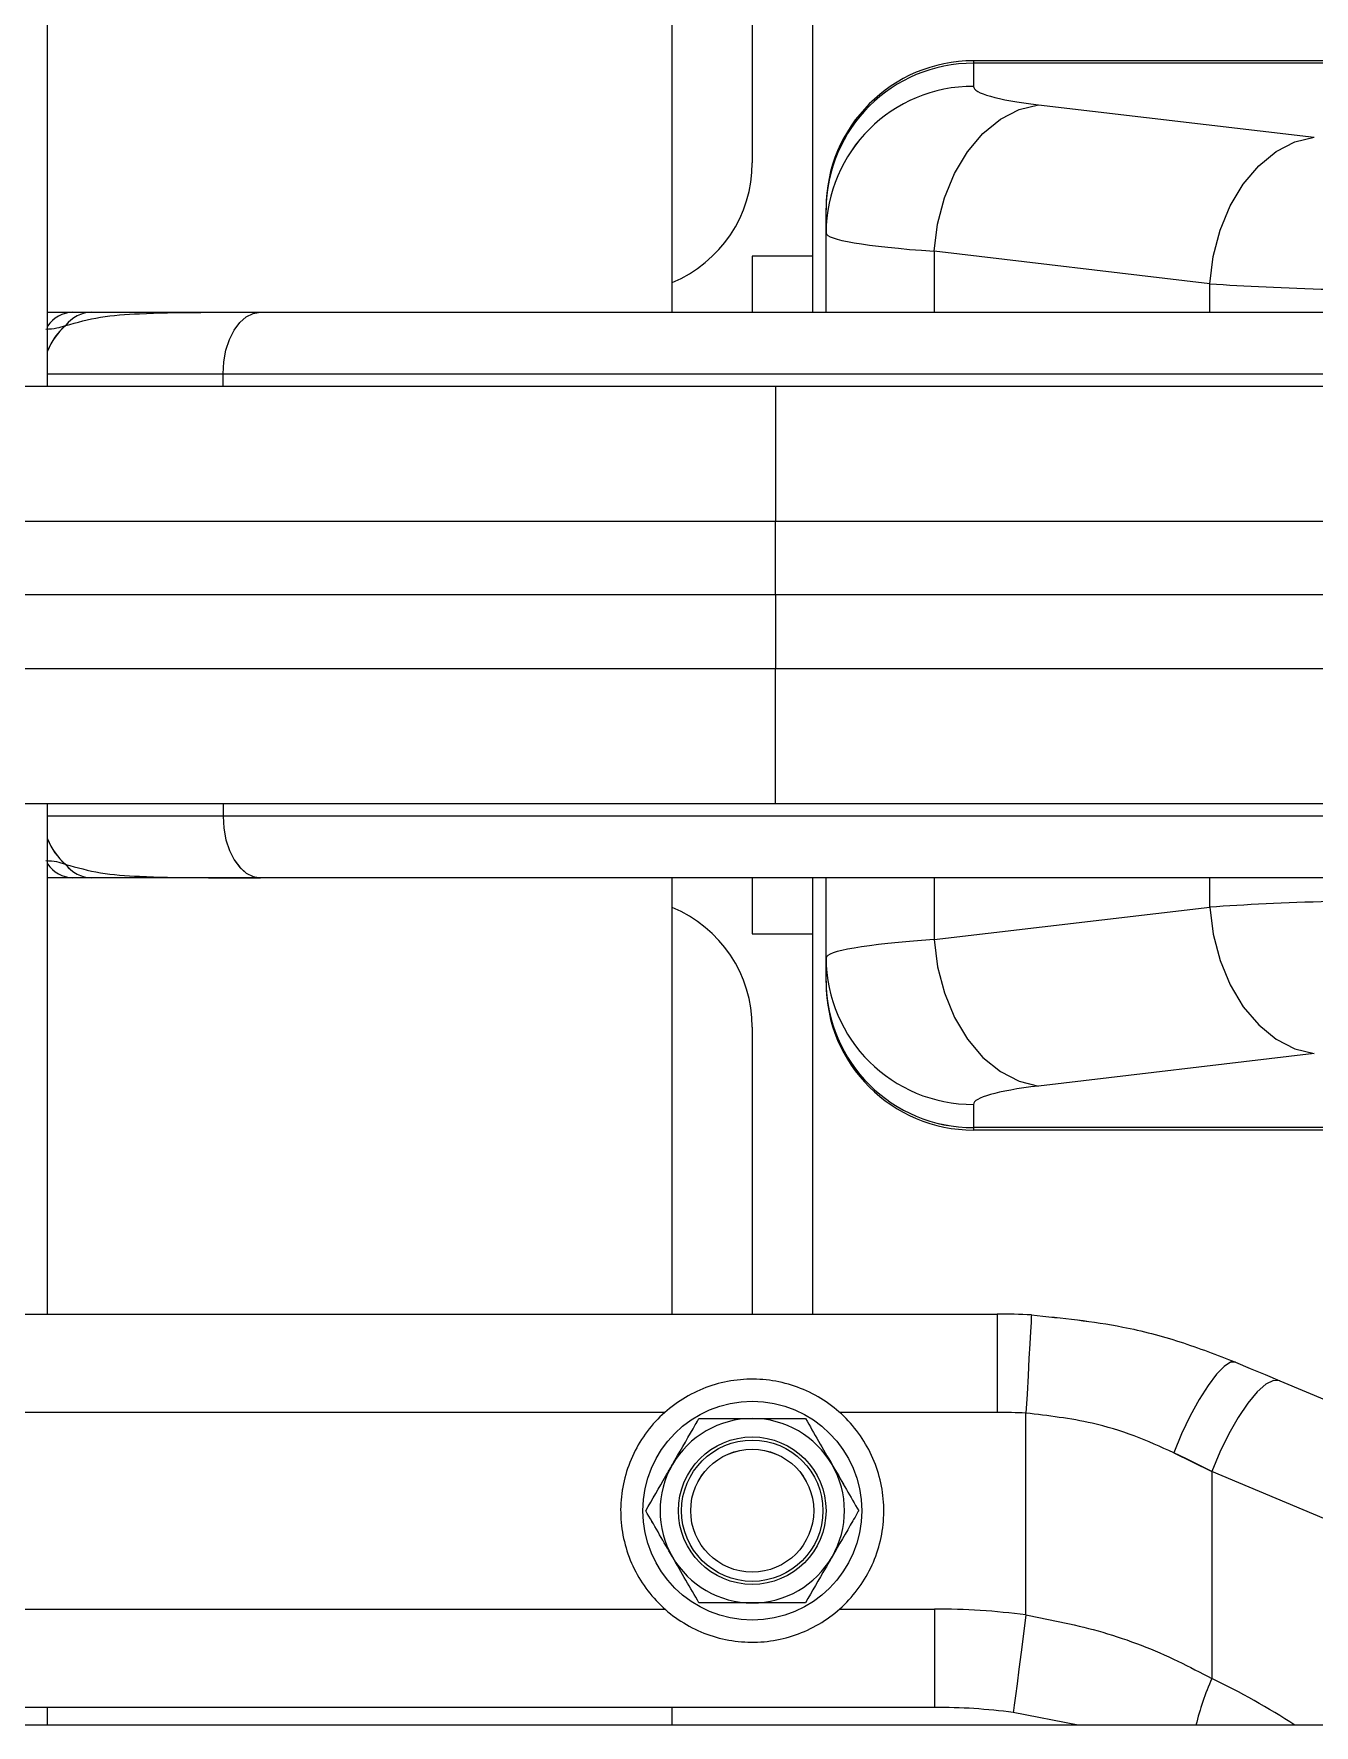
# Model space of a CAD drawing. Header units: inches. Extents: x -1851 to 6314, y -1304 to 4687.
# Drawn here: x 469.27 to 473.37, y 2433.68 to 2439.1 of the extents above; entities that cross this region are included whole.
import ezdxf

# ---------------------------------------------------------------- set-up
doc = ezdxf.new("R2010")
doc.units = ezdxf.units.IN
doc.header["$MEASUREMENT"] = 0

# ---------------------------------------------------------------- blocks, each defined once
blk = doc.blocks.new('2.4.20_7-7_Mid Plan View')
at = {"color": 7, "linetype": 'Continuous', "lineweight": 25}
for p, q in [((-9.162515842437738, -1.149999972432852), (-9.162515842437738, 1.149999979883432)), ((-9.129066669464098, 0.08991097286343575), (-9.129066669464098, -0.08991097286343575)), ((-9.1610662574768, -0.08481781557202339), (-9.1610662574768, 0.08481782302260399)), ((-9.087566577911364, -0.07188010588288307), (-9.087566577911364, 0.07188011333346367)), ((-9.076565944671618, -0.07188010588288307), (-9.076565944671618, 0.07188011333346367)), ((-9.070566379547106, -0.07188010588288307), (-9.070566379547106, 0.07188011333346367)), ((-9.064566814422594, 0.07188011333346367), (-9.064566814422594, -0.07188010588288307)), ((-9.053566181182848, 0.07188011333346367), (-9.053566181182848, -0.07188010588288307)), ((-9.162515842437738, -0.01269999891519547), (-9.1610662574768, -0.01269999891519547)), ((-9.129066669464098, -0.01269999891519547), (-9.087566577911364, -0.01269999891519547)), ((-9.093566143035876, -0.01473612524569035), (-9.093566143035876, -0.01269999891519547)), ((-9.053566181182848, -0.01269999891519547), (-9.012066089630114, -0.01269999891519547)), ((-9.047566616058337, -0.01269999891519547), (-9.047566616058337, -0.01473612524569035)), ((-9.092486583709704, -0.01416824106127024), (-9.092483722686755, -0.01415961142629385)), ((-9.048649036407458, -0.01415961142629385), (-9.048646175384516, -0.01416824106127024)), ((-9.047566616058337, -0.01473612524569035), (-9.047566616058337, -0.01628236658871174)), ((-9.093566143035876, -0.14038011059165), (-9.093566143035876, -0.03002114966511726)), ((-9.047566616058337, -0.03002114966511726), (-9.047566616058337, -0.14038011059165)), ((-9.162515842437738, -0.06349999830126762), (-9.1610662574768, -0.06349999830126762)), ((-9.129066669464098, -0.06349999830126762), (-9.093566143035876, -0.06349999830126762)), ((-9.047566616058337, -0.06349999830126762), (-9.012066089630114, -0.06349999830126762)), ((-9.10573216629027, -0.07000239565968513), (-9.129066669464098, -0.07000239565968513)), ((-9.042993747711169, -0.07000239565968513), (-9.047566616058337, -0.07000239565968513)), ((-9.042993747711169, -0.07493000105023384), (-9.042993747711169, -0.07000239565968513)), ((-9.087566577911364, -0.07188010588288307), (-9.076565944671618, -0.07188010588288307)), ((-9.087566577911364, -0.1743337325751781), (-9.087566577911364, -0.07188010588288307)), ((-9.070566379547106, -0.07188010588288307), (-9.076565944671618, -0.07188010588288307)), ((-9.076565944671618, -0.1743337325751781), (-9.076565944671618, -0.07188010588288307)), ((-9.070566379547106, -0.07188010588288307), (-9.064566814422594, -0.07188010588288307)), ((-9.070566379547106, -0.168394397944212), (-9.070566379547106, -0.07188010588288307)), ((-9.053566181182848, -0.07188010588288307), (-9.064566814422594, -0.07188010588288307)), ((-9.064566814422594, -0.07188010588288307), (-9.064566814422594, -0.1743337325751781)), ((-9.053566181182848, -0.07188010588288307), (-9.053566181182848, -0.1743337325751781)), ((-9.129066669464098, -0.07493000105023384), (-9.093566143035876, -0.07493000105023384)), ((-9.047566616058337, -0.07493000105023384), (-9.042993747711169, -0.07493000105023384)), ((-9.102100574493395, -0.07600000128149986), (-9.101977550506579, -0.07600000128149986)), ((-9.101977550506579, -0.07600000128149986), (-9.100097858428942, -0.07600000128149986)), ((-9.100097858428942, -0.07600000128149986), (-9.093566143035876, -0.07600000128149986)), ((-9.047566616058337, -0.07600000128149986), (-9.041102611541735, -0.07600000128149986)), ((-9.041102611541735, -0.07600000128149986), (-9.039223873138415, -0.07600000128149986)), ((-9.039223873138415, -0.07600000128149986), (-9.039100849151598, -0.07600000128149986)), ((-9.153065883636462, -0.08481781557202339), (-9.1610662574768, -0.08481781557202339)), ((-9.098600589752184, -0.0847867988049984), (-9.095961772918688, -0.1072132028639317)), ((-9.045239650726305, -0.1072132028639317), (-9.04260083389281, -0.0847867988049984)), ((-9.113894664764391, -0.08799999579787254), (-9.114100658416735, -0.08799999579787254)), ((-9.114100658416735, -0.1373486183583736), (-9.114100658416735, -0.08799999579787254)), ((-9.113894664764391, -0.139149721711874), (-9.113894664764391, -0.08799999579787254)), ((-9.112015926361071, -0.08799999579787254), (-9.113894664764391, -0.08799999579787254)), ((-9.027305805206286, -0.08799999579787254), (-9.029185497283923, -0.08799999579787254)), ((-9.027305805206286, -0.139149721711874), (-9.027305805206286, -0.08799999579787254)), ((-9.027100765228258, -0.08799999579787254), (-9.027305805206286, -0.08799999579787254)), ((-9.027100765228258, -0.1373486183583736), (-9.027100765228258, -0.08799999579787254)), ((-9.129066669464098, -0.08991097286343575), (-9.137066089630114, -0.08991097286343575)), ((-9.162515842437738, -0.09649438038468361), (-9.161479198455805, -0.09123268350958824)), ((-9.153545581817614, -0.09225906059145927), (-9.137131893157946, -0.09225906059145927)), ((-9.107879840850817, -0.1156984828412533), (-9.110518657684313, -0.09327207878232002)), ((-9.03068276596068, -0.09327207878232002), (-9.033321582794176, -0.1156984828412533)), ((-9.14035245132445, -0.104274895042181), (-9.141866886138903, -0.107378538697958)), ((-9.141866886138903, -0.107378538697958), (-9.158721172332758, -0.107378538697958)), ((-9.13449307632445, -0.112899836152792), (-9.155654155731188, -0.1632003895938396))]:
    blk.add_line(p, q, dxfattribs=at)
at = {"color": 8, "linetype": 'Continuous', "lineweight": 25}
for p, q in [((-9.153065883636462, 0.06289437040686607), (-9.153065883636462, -0.06289437040686607)), ((-9.137066089630114, -0.06289437040686607), (-9.137066089630114, 0.06289437040686607)), ((-9.088566028594958, -0.02696575224399567), (-9.088566028594958, -0.01269999891519547)), ((-9.052566730499255, -0.01269999891519547), (-9.052566730499255, -0.02696575224399567)), ((-9.088566028594958, -0.1453801058232784), (-9.088566028594958, -0.02696575224399567)), ((-9.087566577911364, -0.02696575224399567), (-9.088566028594958, -0.02696575224399567)), ((-9.053566181182848, -0.02696575224399567), (-9.052566730499255, -0.02696575224399567)), ((-9.052566730499255, -0.02696575224399567), (-9.052566730499255, -0.1453801058232784)), ((-9.153065883636462, -0.07710563018918037), (-9.153065883636462, -0.08481781557202339)), ((-9.137066089630114, -0.08991097286343575), (-9.137066089630114, -0.07710563018918037)), ((-9.093566143035876, -0.0847867988049984), (-9.098600589752184, -0.0847867988049984)), ((-9.04260083389281, -0.0847867988049984), (-9.047566616058337, -0.0847867988049984)), ((-9.095961772918688, -0.1072132028639317), (-9.093566143035876, -0.1072132028639317)), ((-9.047566616058337, -0.1072132028639317), (-9.045239650726305, -0.1072132028639317)), ((-9.162515842437738, -0.1564603261649609), (-9.141866886138903, -0.107378538697958))]:
    blk.add_line(p, q, dxfattribs=at)
at = {"color": 7, "linetype": 'Continuous', "lineweight": 25, "flags": 128}
for points in [[(-9.088566028594958, -0.02696575224399567), (-9.089541637420641, -0.02702446095645428), (-9.090480052947985, -0.02719832956790924), (-9.091344081878649, -0.02748067863285542), (-9.092102252960192, -0.02786065824329853), (-9.092724048614489, -0.02832366153597832), (-9.09318562698363, -0.02885190024971962), (-9.093469821929919, -0.02942507155239582), (-9.093566143035876, -0.03002114966511726)], [(-9.052566730499255, -0.02696575224399567), (-9.051591121673571, -0.02702446095645428), (-9.050652706146227, -0.02719832956790924), (-9.049788677215563, -0.02748067863285542), (-9.04903050613402, -0.02786065824329853), (-9.048408710479723, -0.02832366153597832), (-9.047947132110583, -0.02885190024971962), (-9.047661983489977, -0.02942507155239582), (-9.047566616058337, -0.03002114966511726)], [(-9.098600589752184, -0.0847867988049984), (-9.10081216049193, -0.08506327494978905), (-9.102947437286364, -0.08562296256422997), (-9.104932987213122, -0.08644653484225273), (-9.106700145721423, -0.08750559017062187), (-9.1081869239807, -0.08876359090209007), (-9.1093437309265, -0.09017712995409966), (-9.110130512237536, -0.09169743582606316), (-9.110518657684313, -0.09327207878232002)], [(-9.04260083389281, -0.0847867988049984), (-9.040389263153063, -0.08506327494978905), (-9.03825398635863, -0.08562296256422997), (-9.036268436431872, -0.08644653484225273), (-9.034501277923571, -0.08750559017062187), (-9.033014499664294, -0.08876359090209007), (-9.031857692718493, -0.09017712995409966), (-9.031070911407458, -0.09169743582606316), (-9.03068276596068, -0.09327207878232002)], [(-9.153545581817614, -0.09225906059145927), (-9.155093395233141, -0.09205882623791695), (-9.156582080841051, -0.09186628088355064), (-9.15795346450805, -0.0916888378560543), (-9.159156047821039, -0.09153329953551292), (-9.160142147064203, -0.09140565618872643), (-9.16087552261352, -0.09131081029772758), (-9.161327564239496, -0.0912524051964283), (-9.161479198455805, -0.09123268350958824)], [(-9.129144870758044, -0.09270631894469261), (-9.129298412322985, -0.09269772097468376), (-9.129752361297594, -0.09267226979136467), (-9.130490505218493, -0.09263094142079353), (-9.131484233856188, -0.0925753228366375), (-9.132694446563708, -0.09250754490494728), (-9.134075366973864, -0.09243021532893181), (-9.135573589324938, -0.09234631434082985), (-9.137131893157946, -0.09225906059145927)], [(-9.132978641509997, -0.10929961130023), (-9.132994853973376, -0.1088939271867275), (-9.133328639984118, -0.1083719842135906), (-9.13396474075316, -0.107756283134222), (-9.134877407073962, -0.1070733778178692), (-9.136024677276598, -0.1063527055084705), (-9.137359821319567, -0.1056253351271152), (-9.138822757720934, -0.1049226336181164), (-9.14035245132445, -0.104274895042181)], [(-9.095961772918688, -0.1072132028639317), (-9.098173343658434, -0.1074896864593029), (-9.100308620452868, -0.1080493666231632), (-9.102294170379626, -0.1088729463517666), (-9.104061328887926, -0.1099320016801357), (-9.105548107147204, -0.1111899949610233), (-9.106704914093005, -0.1126035340130329), (-9.10749169540404, -0.114123847335577), (-9.107879840850817, -0.1156984828412533)], [(-9.045239650726305, -0.1072132028639317), (-9.04302807998656, -0.1074896864593029), (-9.040892803192133, -0.1080493666231632), (-9.038907253265368, -0.1088729463517666), (-9.037140094757067, -0.1099320016801357), (-9.035652362823473, -0.1111899949610233), (-9.034496509551989, -0.1126035340130329), (-9.033709728240954, -0.114123847335577), (-9.033321582794176, -0.1156984828412533)], [(-9.13449307632445, -0.112899836152792), (-9.134474002838122, -0.1123974658548832), (-9.134783946990954, -0.1117797382175922), (-9.135407649993883, -0.1110740564763546), (-9.136317455291735, -0.1103117354214191), (-9.137474262237536, -0.1095266006886959), (-9.138825618743883, -0.1087534986436367), (-9.140311443328844, -0.1080267317593098), (-9.141866886138903, -0.107378538697958)], [(-9.132978641509997, -0.10929961130023), (-9.133486949920641, -0.1105068735778332), (-9.13399144363402, -0.1117071323096752), (-9.13449307632445, -0.112899836152792)]]:
    blk.add_lwpolyline(points, dxfattribs=at)
at = {"color": 7, "linetype": 'Continuous', "lineweight": 25}
for radius in [0.008899999999999655, 0.006000000000000565, 0.005750000000000832, 0.005000000000000563]:
    blk.add_circle((-9.14506634621716, -0.06999999856353156), radius, dxfattribs=at)
at = {"color": 8, "linetype": 'Continuous', "lineweight": 25}
for centre, radius, start, end in [((-9.091064977812739, -0.01479714047167136), 0.002501909337134425, 123.0477426437234, 178.6025626480205), ((-9.088662061288257, -0.01737653098410874), 0.004992003203241613, 110.4783093714472, 140.0076091107322), ((-9.088662147700543, -0.0173707224907389), 0.004991559840712866, 110.6545311117554, 139.961056362113), ((-9.052465829035416, -0.0173696400366623), 0.004983844842337367, 39.96767073583195, 69.54641078197037), ((-9.052470611393705, -0.01737072249079574), 0.004991559840776079, 40.03894363808467, 69.34546888809857), ((-9.05006497036609, -0.0147955711231873), 0.002499061435703047, 1.363039390650109, 56.98665531767682), ((-9.167500802233743, -0.1269663349388566), 0.02146540618698867, 65.85715274552686, 76.57147005201772), ((-9.211066346217162, -0.08239870067220068), 0.05799999999999946, 326.8335762158368, 334.4888416103129)]:
    blk.add_arc(centre, radius, start, end, dxfattribs=at)
at = {"color": 7, "linetype": 'Continuous', "lineweight": 25}
for centre, radius, start, end in [((-9.090886495908595, -0.01631140570461298), 0.002679804469923367, 126.5856385520497, 179.3791146466606), ((-9.090887051274319, -0.01631762749329368), 0.002679247290936515, 126.655920459389, 179.3826385003267), ((-9.050246263185638, -0.01631140570461298), 0.002679804469939183, 0.620885353406112, 53.41436144763866), ((-9.050245707819887, -0.01631762749329368), 0.002679247290924541, 0.6173614996049224, 53.34407954080621), ((-9.14506634621716, -0.06999999856353156), 0.01070000000000011, 110.6249999999958, 121.8749999999944), ((-9.14506634621716, -0.06999999856353156), 0.01070000000000011, 99.37499999998984, 110.6249999999958), ((-9.14506634621716, -0.06999999856353156), 0.01069999999999886, 88.12499999999908, 99.37499999998984), ((-9.14506634621716, -0.06999999856353156), 0.01069999999999899, 76.8749999999935, 88.12499999999908), ((-9.14506634621716, -0.06999999856353156), 0.01070000000000234, 65.62499999999207, 76.8749999999935), ((-9.14506634621716, -0.06999999856353156), 0.01070000000000234, 54.37499999999593, 65.62499999999207), ((-9.14506634621716, -0.06999999856353156), 0.01069999999999899, 121.8749999999944, 133.1250000000116), ((-9.14506634621716, -0.06999999856353156), 0.01069999999999959, 43.12499999999574, 54.37499999999593), ((-9.14506634621716, -0.06999999856353156), 0.0106999999999986, 133.1250000000116, 144.3750000000033), ((-9.14506634621716, -0.06999999856353156), 0.007499999999999754, 60.00000000001118, 119.9999999999888), ((-9.14506634621716, -0.06999999856353156), 0.01069999999999954, 31.87499999998603, 43.12499999999574), ((-9.14506634621716, -0.06999999856353156), 0.01069999999999868, 144.3750000000033, 155.6250000000116), ((-9.14506634621716, -0.06999999856353156), 0.007499999999999992, 119.9999999999888, 180), ((-9.14506634621716, -0.06999999856353156), 0.007500000000003402, 0, 60.00000000001118), ((-9.14506634621716, -0.06999999856353156), 0.01069999999999954, 20.6249999999938, 31.87499999998603), ((-9.105732054481773, -0.05946139856354193), 0.01054099999999947, 270, 337.4721457212206), ((-9.14506634621716, -0.06999999856353156), 0.01069999999999868, 155.6250000000116, 166.8750000000023), ((-9.14506634621716, -0.06999999856353156), 0.0106999999999985, 9.374999999996469, 20.6249999999938), ((-9.14506634621716, -0.06999999856353156), 0.01069999999999886, 166.8750000000023, 178.124999999997), ((-9.14506634621716, -0.06999999856353156), 0.01070000000000057, 358.124999999997, 9.374999999996469), ((-9.14506634621716, -0.06999999856353156), 0.01069999999999906, 178.124999999997, 189.3750000000105), ((-9.14506634621716, -0.06999999856353156), 0.007499999999999992, 180, 240.0000000000111), ((-9.14506634621716, -0.06999999856353156), 0.007500000000003402, 299.9999999999888, 0), ((-9.14506634621716, -0.06999999856353156), 0.0107000000000027, 346.8749999999881, 358.124999999997), ((-9.14506634621716, -0.06999999856353156), 0.01069999999999911, 189.3750000000105, 200.6250000000094), ((-9.14506634621716, -0.06999999856353156), 0.0107000000000027, 335.6249999999964, 346.8749999999881), ((-9.14506634621716, -0.06999999856353156), 0.01069999999999989, 200.6250000000094, 211.8750000000032), ((-9.14506634621716, -0.06999999856353156), 0.01070000000000111, 211.8750000000032, 223.1250000000026), ((-9.14506634621716, -0.06999999856353156), 0.01070000000000164, 324.3749999999872, 335.6249999999964), ((-9.14506634621716, -0.06999999856353156), 0.007499999999999754, 240.0000000000111, 299.9999999999888), ((-9.14506634621716, -0.06999999856353156), 0.01070000000000058, 313.1249999999955, 324.3749999999872), ((-9.102100637952443, -0.08799999856353224), 0.01200000000000272, 90, 180), ((-9.10193525780917, -0.08795940234830368), 0.01195947584757016, 90.20261741795188, 180.1944765667488), ((-9.10005447221916, -0.08796143888162078), 0.01196151628452205, 90.20782082314797, 180.1846883242248), ((-9.04114490423915, -0.08795940234830368), 0.01195947584757865, 359.8055234333057, 89.79738258203142), ((-9.039267259348197, -0.08796143888162078), 0.01196151628451896, 359.8153116757753, 89.7921791768777), ((-9.039100637952448, -0.08799999856353224), 0.01200000000000272, 0, 90), ((-9.14506634621716, -0.06999999856353156), 0.01070000000000137, 223.1250000000026, 234.3750000000158), ((-9.14506634621716, -0.06999999856353156), 0.01070000000000279, 301.8749999999944, 313.1249999999955), ((-9.14506634621716, -0.06999999856353156), 0.01070000000000137, 234.3750000000158, 245.6250000000063), ((-9.14506634621716, -0.06999999856353156), 0.01070000000000192, 245.6250000000063, 256.8750000000069), ((-9.14506634621716, -0.06999999856353156), 0.0107000000000039, 290.624999999999, 301.8749999999944), ((-9.14506634621716, -0.06999999856353156), 0.01070000000000222, 256.8750000000069, 268.1250000000092), ((-9.14506634621716, -0.06999999856353156), 0.01070000000000222, 268.1250000000092, 279.3750000000002), ((-9.14506634621716, -0.06999999856353156), 0.0107000000000039, 279.3750000000002, 290.624999999999), ((-9.211066346217162, -0.0848178170265328), 0.05000000000000052, 352.6287877880571, 0), ((-9.211066346217162, -0.0848178170265328), 0.05800000000000176, 352.6287877880571, 0), ((-9.179066346217166, -0.0899109707952448), 0.04200000000000065, 356.7950979491774, 0), ((-9.179066346217166, -0.0899109707952448), 0.05000000000000233, 356.7950979491774, 0)]:
    blk.add_arc(centre, radius, start, end, dxfattribs=at)
for centre, major_axis, ratio, start_param, end_param in [((-9.100098210382878, -0.1059999985635329), (0, 0.02999999999999997), 0.07059807471682689, 5.497787143781553, 6.283185307179586), ((-9.041103065522005, -0.1059999985635329), (0, 0.02999999999999997), 0.07059807471688373, 0, 0.7853981633965951), ((-9.112015994954131, -0.1059999985635329), (0, 0.01799999999999724), 0.1176634578614907, 5.497787143781906, 6.283185307179586), ((-9.029185280950752, -0.1059999985635329), (0, 0.01799999999999724), 0.1176634578614907, 0, 0.7853981633965995), ((-9.097459441803007, -0.1284264054347375), (0, 0.02999999999999997), 0.07059807471688373, 4.712388980384691, 5.497787143781462), ((-9.043741834101876, -0.1284264054347375), (0, 0.02999999999999997), 0.07059807471688373, 0.7853981633965146, 1.570796326794897)]:
    blk.add_ellipse(centre, major_axis=major_axis, ratio=ratio, start_param=start_param, end_param=end_param, dxfattribs=at)
for points, knots in [([(-9.092483722686755, -0.01415961142629385), (-9.092409724848697, -0.01392493506773462), (-9.092237713278156, -0.0133794184679914), (-9.092213995829379, -0.01285575499616698), (-9.092200481414782, -0.0125573668628931)], [0, 0, 0, 0, 0.4301910495237516, 1, 1, 1, 1]), ([(-9.048932277679437, -0.0125573668628931), (-9.048918763264833, -0.01285575499616698), (-9.048895045816057, -0.0133794184679914), (-9.048723034245523, -0.01392493506773462), (-9.048649036407458, -0.01415961142629385)], [0, 0, 0, 0, 0.5698089504762485, 1, 1, 1, 1]), ([(-9.092486583709704, -0.01416824106127024), (-9.092741922436826, -0.01508732789295664), (-9.093255963828785, -0.01693760998534799), (-9.09349948992855, -0.02048511070066183), (-9.093574690249415, -0.02476255707256314), (-9.093569001730405, -0.02826236479197064), (-9.093566143035876, -0.03002114966511726)], [0, 0, 0, 0, 0.2119843985002478, 0.4267615669167993, 0.7119261497643443, 1, 1, 1, 1]), ([(-9.093566143035876, -0.01628236658871174), (-9.093566143035876, -0.01609129197777293), (-9.093566143035876, -0.0156220080895082), (-9.093566143035876, -0.01506584173961301), (-9.093566143035876, -0.01473612524569035)], [0, 0, 0, 0, 0.4071620946435767, 1, 1, 1, 1]), ([(-9.048646175384516, -0.01416824106127024), (-9.048390836657386, -0.01508732789295664), (-9.047876795265427, -0.01693760998534799), (-9.047633269165662, -0.02048511070066183), (-9.047558068844804, -0.02476255707256314), (-9.047563757363807, -0.02826236479197064), (-9.047566616058337, -0.03002114966511726)], [0, 0, 0, 0, 0.2119843985002478, 0.4267615669167993, 0.7119261497643443, 1, 1, 1, 1]), ([(-9.093566143035876, -0.03002114966511726), (-9.093566143035869, -0.02992248916751805), (-9.093566143035876, -0.02977447643033315), (-9.093566143035876, -0.0295783366796627), (-9.093566143035876, -0.02928507405903247), (-9.093566143035876, -0.02895494860661074), (-9.093566143035876, -0.0285462730020356), (-9.093566143035876, -0.02816587737035547), (-9.093566143035869, -0.0277045671369649), (-9.093566143035876, -0.02712382666692292), (-9.093566143035876, -0.02639606843663955), (-9.093566143035876, -0.02557380231689876), (-9.093566143035876, -0.02455339483933017), (-9.093566143035876, -0.02329368383291808), (-9.093566143035876, -0.02164483107139858), (-9.093566143035876, -0.01953265704062801), (-9.093566143035869, -0.01770799766799769), (-9.093566143035876, -0.01664510060101065), (-9.093566143035876, -0.0162887591868639)], [0, 0, 0, 0, 0.0162364055928168, 0.02435822737522712, 0.03248159760566897, 0.06498116489796314, 0.07971725388679793, 0.1017970628001021, 0.1299914209169543, 0.1595345069035977, 0.2037021516229639, 0.2600897466229903, 0.3104456017069991, 0.3967124996720572, 0.5082088932775926, 0.6566494326925166, 0.8848900514489578, 1, 1, 1, 1]), ([(-9.047566616058337, -0.0162887591868639), (-9.047566616058344, -0.01664448707163046), (-9.047566616058337, -0.01770695706008496), (-9.047566616058337, -0.01953114406154555), (-9.047566616058337, -0.02164386769388216), (-9.047566616058337, -0.02329280727965966), (-9.047566616058344, -0.02455219688391708), (-9.047566616058337, -0.02557241696862889), (-9.047566616058337, -0.02639422242168621), (-9.047566616058337, -0.02712214204842667), (-9.047566616058337, -0.02770276005634287), (-9.047566616058337, -0.02816414290106195), (-9.047566616058337, -0.02854432025941378), (-9.047566616058337, -0.02895307480716269), (-9.04756661605835, -0.02928269333420985), (-9.04756661605833, -0.02957607268191964), (-9.047566616058344, -0.02977274559162879), (-9.047566616058344, -0.02992165987333806), (-9.047566616058337, -0.03002114966511726)], [0, 0, 0, 0, 0.1149251632923694, 0.3432526438044843, 0.4917155902589621, 0.6032327023549183, 0.6895115784710353, 0.7397803905886616, 0.7962021855792382, 0.8403874042948573, 0.869881315987835, 0.8981042727200886, 0.9202097024348492, 0.9348893036765249, 0.9673877905770151, 0.9755109040620401, 0.9836388086668274, 1, 1, 1, 1]), ([(-9.148816310882555, -0.06350481137633324), (-9.14872725819605, -0.06345347221324005), (-9.147460485980762, -0.0627231739154297), (-9.146219867677917, -0.06200625953101735), (-9.145066463470446, -0.06133974343538284)], [0, 0, 0, 0, 0.07029889464896268, 1, 1, 1, 1]), ([(-9.145066463470446, -0.06133974343538284), (-9.144131328524804, -0.06187945643731041), (-9.142894737018675, -0.06259315505056406), (-9.141625926883567, -0.06332612724656883), (-9.141316616058337, -0.06350481137633324)], [0, 0, 0, 0, 0.7562197710499576, 1, 1, 1, 1]), ([(-9.152566158294665, -0.06566986814141273), (-9.151957311480334, -0.06531822729908754), (-9.150728281988169, -0.06460839856106304), (-9.149457541445205, -0.06387492880608647), (-9.148816310882555, -0.06350481137633324)], [0, 0, 0, 0, 0.4953882866245476, 1, 1, 1, 1]), ([(-9.141316616058337, -0.06350481137633324), (-9.140334234216692, -0.0640720309559697), (-9.139064550499338, -0.06480513638797447), (-9.137843145985688, -0.0655103040093934), (-9.137566768646227, -0.06566986814141273)], [0, 0, 0, 0, 0.7737216979492257, 1, 1, 1, 1]), ([(-9.152566158294665, -0.06999999657273293), (-9.152566158294665, -0.0698973166067276), (-9.152566158294665, -0.0684350697024172), (-9.152566158294665, -0.0670021589407952), (-9.152566158294665, -0.06566986814141273)], [0, 0, 0, 0, 0.07022067593795363, 1, 1, 1, 1]), ([(-9.137566768646227, -0.06566986814141273), (-9.137566768646227, -0.06637309871530306), (-9.137566768646227, -0.06779244093621628), (-9.137566768646227, -0.06925970603003861), (-9.137566768646227, -0.06999999657273293)], [0, 0, 0, 0, 0.4954623088867606, 1, 1, 1, 1]), ([(-9.152566158294665, -0.07433012500405312), (-9.152566158294665, -0.07362689692223512), (-9.152566158294665, -0.07220755494250852), (-9.152566158294665, -0.07074028966218293), (-9.152566158294665, -0.06999999657273293)], [0, 0, 0, 0, 0.495460637294494, 1, 1, 1, 1]), ([(-9.137566768646227, -0.06999999657273293), (-9.137566768646227, -0.07010267653873825), (-9.137566768646234, -0.07156492344304866), (-9.137566768646234, -0.07299783420467065), (-9.137566768646227, -0.07433012500405312)], [0, 0, 0, 0, 0.07022067593795363, 1, 1, 1, 1]), ([(-9.148816310882555, -0.07649518921971321), (-9.14912595377039, -0.07631652645957843), (-9.150395151046876, -0.07558420449291248), (-9.151631464867396, -0.074870049436214), (-9.152566158294665, -0.07433012500405312)], [0, 0, 0, 0, 0.2439675010099768, 0.9999999999999999, 0.9999999999999999, 0.9999999999999999, 0.9999999999999999]), ([(-9.137566768646227, -0.07433012500405312), (-9.138175615723124, -0.07468176539401838), (-9.139404646783905, -0.07539159381872196), (-9.140675385756271, -0.07612506883035053), (-9.141316616058337, -0.07649518921971321)], [0, 0, 0, 0, 0.4953878679938091, 1, 1, 1, 1]), ([(-9.145066463470446, -0.0786602534353733), (-9.145342840690834, -0.07850068660758325), (-9.146564241249944, -0.07779550905206634), (-9.14783392771859, -0.07706240627754823), (-9.148816310882555, -0.07649518921971321)], [0, 0, 0, 0, 0.2262789371818236, 1, 1, 1, 1]), ([(-9.141316616058337, -0.07649518921971321), (-9.141405347649329, -0.0765465308863611), (-9.142670954343057, -0.07727883328544749), (-9.143912221479997, -0.0779946357905601), (-9.145066463470446, -0.0786602534353733)], [0, 0, 0, 0, 0.0701099254861113, 1, 1, 1, 1]), ([(-9.153545581817614, -0.09225906059145927), (-9.153956018771641, -0.09436258348131332), (-9.154791505815968, -0.09864452277716396), (-9.156761048890392, -0.1036575067703609), (-9.158240271477805, -0.1064656128094157), (-9.158721172332758, -0.107378538697958)], [0, 0, 0, 0, 0.3945607668768453, 0.8031694166199708, 1, 1, 1, 1]), ([(-9.14035245132445, -0.104274895042181), (-9.139876211194615, -0.1032160959368582), (-9.138916856379293, -0.1010832138957767), (-9.137691188023329, -0.09707757813310991), (-9.137342065918109, -0.09406977117419046), (-9.137131893157946, -0.09225906059145927)], [0, 0, 0, 0, 0.2817810414697196, 0.5676296096552608, 1, 1, 1, 1]), ([(-9.129144870758044, -0.09270631894469261), (-9.129393621716513, -0.09520121392179703), (-9.129802154965152, -0.0992986757216272), (-9.131250175516644, -0.1048344026265795), (-9.132400232427354, -0.107805386211254), (-9.132978641509997, -0.10929961130023)], [0, 0, 0, 0, 0.4362479963962965, 0.7164668320266319, 1, 1, 1, 1])]:
    blk.add_open_spline(points, degree=3, knots=knots, dxfattribs=at)
blk = doc.blocks.new('2.4.20_9_Plan View')
at = {"color": 7, "linetype": 'Continuous', "lineweight": 25}
for p, q in [((34.0797968378448, -9.237055564881302e-14), (34.0797968378448, 7.545931843557263)), ((34.18953822250363, 4.067949425765867), (34.18953822250363, 3.477982393347318)), ((34.08455112974161, 3.49469222751528), (34.08455112974161, 4.051239616042075)), ((34.32569338287348, 3.537138782971795), (34.32569338287348, 4.00879306058556)), ((34.36178313600534, 3.537138782971795), (34.36178313600534, 4.00879306058556)), ((34.38146831367487, 3.537138782971795), (34.38146831367487, 4.00879306058556)), ((34.40115192691798, 4.00879306058556), (34.40115192691798, 3.537138782971795)), ((34.43724168004984, 4.00879306058556), (34.43724168004984, 3.537138782971795)), ((34.0797968378448, 3.731299245115665), (34.08455112974161, 3.731299245115665)), ((34.18953822250363, 3.731299245115665), (34.32569338287348, 3.731299245115665)), ((34.30600820520395, 3.724619040405528), (34.30600820520395, 3.731299245115665)), ((34.43724168004984, 3.731299245115665), (34.5733968404197, 3.731299245115665)), ((34.45692685771937, 3.731299245115665), (34.45692685771937, 3.724619040405528)), ((34.30955163105006, 3.726482177553137), (34.30956101760859, 3.726510490004756)), ((34.45337404531473, 3.726510490004756), (34.45338343187326, 3.726482177553137)), ((34.45692685771937, 3.724619040405528), (34.45692685771937, 3.719546069957687)), ((34.30600820520395, 3.31240122752309), (34.30600820520395, 3.674471320889296)), ((34.45692685771937, 3.674471320889296), (34.45692685771937, 3.31240122752309)), ((34.0797968378448, 3.564632575129863), (34.08455112974161, 3.564632575129863)), ((34.18953822250363, 3.564632575129863), (34.30600820520395, 3.564632575129863)), ((34.45692685771937, 3.564632575129863), (34.5733968404197, 3.564632575129863)), ((34.29100692024227, 3.543299249780475), (34.29100692024227, 3.52713256491095)), ((34.30600820520395, 3.543299249780475), (34.29100692024227, 3.543299249780475)), ((34.5733968404197, 3.543299249780475), (34.49684006902689, 3.543299249780475)), ((34.32569338287348, 3.537138782971795), (34.36178313600534, 3.537138782971795)), ((34.32569338287348, 3.20100482637465), (34.32569338287348, 3.537138782971795)), ((34.38146831367487, 3.537138782971795), (34.36178313600534, 3.537138782971795)), ((34.36178313600534, 3.20100482637465), (34.36178313600534, 3.537138782971795)), ((34.38146831367487, 3.537138782971795), (34.40115192691798, 3.537138782971795)), ((34.38146831367487, 3.220490833005307), (34.38146831367487, 3.537138782971795)), ((34.43724168004984, 3.537138782971795), (34.40115192691798, 3.537138782971795)), ((34.40115192691798, 3.537138782971795), (34.40115192691798, 3.20100482637465)), ((34.43724168004984, 3.537138782971795), (34.43724168004984, 3.20100482637465)), ((34.29100692024227, 3.52713256491095), (34.30600820520395, 3.52713256491095)), ((34.45692685771937, 3.52713256491095), (34.5733968404197, 3.52713256491095)), ((34.27800810110087, 3.5236220653522), (34.2784132875442, 3.5236220653522)), ((34.2784132875442, 3.5236220653522), (34.28457869207377, 3.5236220653522)), ((34.28457869207377, 3.5236220653522), (34.30600820520395, 3.5236220653522)), ((34.45692685771937, 3.5236220653522), (34.47813109344476, 3.5236220653522)), ((34.47813109344476, 3.5236220653522), (34.48429649797434, 3.5236220653522)), ((34.48429649797434, 3.5236220653522), (34.48470168441767, 3.5236220653522)), ((34.1107975118255, 3.49469222751528), (34.08455112974161, 3.49469222751528)), ((34.28949099103922, 3.494793988565206), (34.29814852685922, 3.421216545072497)), ((34.4645612586593, 3.421216545072497), (34.47321879447931, 3.494793988565206)), ((34.23863774576181, 3.322347068501706), (34.23863774576181, 3.484252003343101)), ((34.23931357797616, 3.484252003343101), (34.23863774576181, 3.484252003343101)), ((34.23931357797616, 3.316437936575412), (34.23931357797616, 3.484252003343101)), ((34.24547741807932, 3.484252003343101), (34.23931357797616, 3.484252003343101)), ((34.52339777196879, 3.484252003343101), (34.51723236743921, 3.484252003343101)), ((34.52339777196879, 3.316437936575412), (34.52339777196879, 3.484252003343101)), ((34.52407203975672, 3.484252003343101), (34.52339777196879, 3.484252003343101)), ((34.52407203975672, 3.322347068501706), (34.52407203975672, 3.484252003343101)), ((34.18953822250363, 3.477982393347318), (34.1632918404197, 3.477982393347318)), ((34.0797968378448, 3.456383286615313), (34.08319633646005, 3.473646072191002)), ((34.10922526327127, 3.470278693205714), (34.16307594957345, 3.470278693205714)), ((34.2590488172912, 3.393377699111696), (34.2503912814712, 3.466955142604412)), ((34.51231850404736, 3.466955142604412), (34.50366096822732, 3.393377699111696)), ((34.14754119520181, 3.420674104654786), (34.09224497888559, 3.420674104654786)), ((34.17173348539346, 3.40255961111307), (34.10230893405908, 3.237531543361541))]:
    blk.add_line(p, q, dxfattribs=at)
at = {"color": 8, "linetype": 'Continuous', "lineweight": 25}
for p, q in [((34.1107975118255, 3.979312275762261), (34.1107975118255, 3.566619543350932)), ((34.1632918404197, 3.566619543350932), (34.1632918404197, 3.979312275762261)), ((34.3224127806663, 3.684495590964403), (34.3224127806663, 3.731299245115665)), ((34.44052228225702, 3.731299245115665), (34.44052228225702, 3.684495590964403)), ((34.3224127806663, 3.295997043167354), (34.3224127806663, 3.684495590964403)), ((34.32569338287348, 3.684495590964403), (34.3224127806663, 3.684495590964403)), ((34.43724168004984, 3.684495590964403), (34.44052228225702, 3.684495590964403)), ((34.44052228225702, 3.684495590964403), (34.44052228225702, 3.295997043167354)), ((34.1107975118255, 3.519994673806728), (34.1107975118255, 3.49469222751528)), ((34.1632918404197, 3.477982393347318), (34.1632918404197, 3.519994673806728)), ((34.30600820520395, 3.494793988565206), (34.28949099103922, 3.494793988565206)), ((34.47321879447931, 3.494793988565206), (34.45692685771937, 3.494793988565206)), ((34.0797968378448, 3.259644613061546), (34.14754119520181, 3.420674104654786)), ((34.29814852685922, 3.421216545072497), (34.30600820520395, 3.421216545072497)), ((34.45692685771937, 3.421216545072497), (34.4645612586593, 3.421216545072497))]:
    blk.add_line(p, q, dxfattribs=at)
at = {"color": 7, "linetype": 'Continuous', "lineweight": 25, "flags": 128}
for points in [[(34.3224127806663, 3.684495590964403), (34.31921196420663, 3.684302977072221), (34.31613473743433, 3.683732541977015), (34.31329843233102, 3.682806199870775), (34.31081255874631, 3.681559547565655), (34.30877254669184, 3.680040507842897), (34.3072566174888, 3.678307441141307), (34.30632265491479, 3.676426957804637), (34.30600820520395, 3.674471320889296)], [(34.44052228225702, 3.684495590964403), (34.44372309871667, 3.684302977072221), (34.44680032548901, 3.683732541977015), (34.44963663059228, 3.682806199870775), (34.45212250417704, 3.681559547565655), (34.45416251623148, 3.680040507842897), (34.45567844543451, 3.678307441141307), (34.45661240800851, 3.676426957804637), (34.45692685771937, 3.674471320889296)], [(34.28949099103922, 3.494793988565206), (34.28223518129343, 3.493886914570332), (34.27522967977518, 3.49205066905737), (34.2687169725799, 3.489348660184739), (34.26291920825952, 3.485874069101214), (34.25803976224893, 3.481746769981385), (34.25424446374888, 3.477109174517985), (34.2516647245788, 3.472121294201017), (34.2503912814712, 3.466955142604412)], [(34.47321879447931, 3.494793988565206), (34.48047460422512, 3.493886914570332), (34.48748010574334, 3.49205066905737), (34.49399437736506, 3.489348660184739), (34.49979057725901, 3.485874069101214), (34.5046700232696, 3.481746769981385), (34.50846532176965, 3.477109174517985), (34.51104506093974, 3.472121294201017), (34.51231850404736, 3.466955142604412)], [(34.10922526327127, 3.470278693205714), (34.10414713510508, 3.470935630082188), (34.09926456024164, 3.47156734058261), (34.09476370542521, 3.472149502764935), (34.09081978641504, 3.472659799108506), (34.08758298814767, 3.473078576506374), (34.08517690031046, 3.473389750699397), (34.08369538848871, 3.473581368491949), (34.08319633646005, 3.473646072191002)], [(34.18928165657037, 3.468811310110091), (34.18877791126245, 3.468839518674017), (34.18728701288218, 3.468923019934294), (34.18486528078073, 3.469058611705599), (34.18160658054349, 3.469241087381242), (34.1776345018577, 3.469463455930651), (34.17310392293925, 3.469717161896824), (34.16818849512094, 3.469992427614628), (34.16307594957345, 3.470278693205714)], [(34.14754119520181, 3.420674104654786), (34.14918697179789, 3.424047448015806), (34.15084369937891, 3.427442155575157), (34.15250981351846, 3.430856662906407)], [(34.17670366813654, 3.414371372818351), (34.17664891321176, 3.415702357485294), (34.17555381471628, 3.417414768869278), (34.17346686986917, 3.419434785598519), (34.17047412212366, 3.421675288676617), (34.16670854772562, 3.424039699216188), (34.16232971817011, 3.426426085058154), (34.15752849348063, 3.428731536276935), (34.15250981351846, 3.430856662906407)], [(34.17173348539346, 3.40255961111307), (34.17179606245035, 3.40420780768126), (34.17078074970239, 3.406234473222788), (34.16873447994226, 3.408549702106711), (34.16574798990244, 3.411050755516584), (34.1619542558288, 3.413626656953092), (34.15752067134851, 3.416163081066607), (34.15264435419077, 3.418547486931381), (34.14754119520181, 3.420674104654786)], [(34.29814852685922, 3.421216545072497), (34.29089271711344, 3.420309446633453), (34.28388721559519, 3.418473225564654), (34.2773745083999, 3.415771192247867), (34.27157674407955, 3.412296601164343), (34.26669729806893, 3.408169326488675), (34.26290199956888, 3.403531731025275), (34.26032226039881, 3.398543826264138), (34.2590488172912, 3.393377699111696)], [(34.4645612586593, 3.421216545072497), (34.47181706840509, 3.420309446633453), (34.47882256992334, 3.418473225564654), (34.48533684154505, 3.415771192247867), (34.491133041439, 3.412296601164343), (34.49601248744959, 3.408169326488675), (34.49980778594964, 3.403531731025275), (34.50238752511972, 3.398543826264138), (34.50366096822732, 3.393377699111696)], [(34.17670366813654, 3.414371372818351), (34.17503598957059, 3.410410538447501), (34.17337926198954, 3.406472681589719), (34.17173348539346, 3.40255961111307)]]:
    blk.add_lwpolyline(points, dxfattribs=at)
at = {"color": 7, "linetype": 'Continuous', "lineweight": 25}
for radius in [0.02919947599998768, 0.01968503999999906, 0.01886482999999434, 0.01640419999998506]:
    blk.add_circle((34.13704496100783, 3.543307114269417), radius, dxfattribs=at)
at = {"color": 8, "linetype": 'Continuous', "lineweight": 25}
for centre, radius, start, end in [((34.31421904453596, 3.724416114348287), 0.008213346548187086, 123.0660485314401, 178.5842567604952), ((34.32208539883354, 3.715977790809085), 0.01635351569905726, 110.4642452967015, 140.0340671609291), ((34.3221000919883, 3.715975685372797), 0.01637713329409149, 110.6636638236015, 139.9644308650253), ((34.44084966408982, 3.715977790809085), 0.01635351569902296, 39.96593283917403, 69.53575470352095), ((34.44083497093506, 3.715975685372889), 0.01637713329399313, 40.03556913483426, 69.33633617643052), ((34.44871601838726, 3.724416114348195), 0.008213346548301567, 1.415743240034182, 56.93395146833578), ((34.06328999112012, 3.355973539115134), 0.07088409199284344, 65.89038870284685, 76.53384354474014), ((33.92050952100786, 3.50262895644321), 0.1902887200000033, 326.8335762158242, 334.488841610314)]:
    blk.add_arc(centre, radius, start, end, dxfattribs=at)
at = {"color": 7, "linetype": 'Continuous', "lineweight": 25}
for centre, radius, start, end in [((34.31480008144695, 3.71944942505629), 0.008792407412597191, 126.5741258001318, 179.3702001951767), ((34.31479252359645, 3.719431931118073), 0.008784812432672937, 126.625748254251, 179.3923485270583), ((34.44813498147641, 3.719449425056197), 0.008792407412575943, 0.6297998049722473, 53.42587420018805), ((34.44814253932677, 3.719431931118073), 0.00878481243278554, 0.6076514733757096, 53.37425174541888), ((34.13704496100783, 3.543307114269417), 0.03510498799999839, 110.6249999999897, 121.8749999999787), ((34.13704496100783, 3.543307114269417), 0.03510498799999839, 99.3749999999734, 110.6249999999897), ((34.13704496100783, 3.543307114269417), 0.03510498799999663, 88.12499999997993, 99.3749999999734), ((34.13704496100783, 3.543307114269417), 0.0351049880000005, 76.87499999996595, 88.12499999997993), ((34.13704496100783, 3.543307114269417), 0.03510498800000999, 65.62499999997895, 76.87499999996595), ((34.13704496100783, 3.543307114269417), 0.03510498799998783, 121.8749999999787, 133.1249999999916), ((34.13704496100783, 3.543307114269417), 0.03510498800000999, 54.37499999997231, 65.62499999997895), ((34.13704496100783, 3.543307114269417), 0.03510498800000843, 43.12499999998018, 54.37499999997231), ((34.13704496100783, 3.543307114269417), 0.0351049879999863, 133.1249999999916, 144.3749999999993), ((34.13704496100783, 3.543307114269417), 0.02460630000001318, 59.99999999995538, 119.9999999999501), ((34.13704496100783, 3.543307114269417), 0.03510498800000415, 31.87499999998501, 43.12499999998018), ((34.13704496100783, 3.543307114269417), 0.0351049879999863, 144.3749999999993, 155.6249999999964), ((34.13704496100783, 3.543307114269417), 0.0246062999999908, 119.9999999999501, 180), ((34.13704496100783, 3.543307114269417), 0.02460630000002235, 0, 59.99999999995538), ((34.4968406033107, 3.577882574693383), 0.03458333443999827, 202.5278542787194, 270), ((34.13704496100783, 3.543307114269417), 0.03510498800000632, 155.6249999999964, 166.8750000000023), ((34.13704496100783, 3.543307114269417), 0.03510498800000886, 20.62499999997985, 31.87499999998501), ((34.13704496100783, 3.543307114269417), 0.03510498800000886, 9.374999999996469, 20.62499999997985), ((34.13704496100783, 3.543307114269417), 0.03510498800000632, 166.8750000000023, 178.124999999997), ((34.13704496100783, 3.543307114269417), 0.03510498800000746, 358.124999999997, 9.374999999996469), ((34.13704496100783, 3.543307114269417), 0.03510498799999692, 178.124999999997, 189.3750000000105), ((34.13704496100783, 3.543307114269417), 0.0246062999999908, 180, 240.0000000000513), ((34.13704496100783, 3.543307114269417), 0.02460630000002235, 300.000000000046, 0), ((34.13704496100783, 3.543307114269417), 0.03510498800000885, 346.8749999999881, 358.124999999997), ((34.13704496100783, 3.543307114269417), 0.03510498799999692, 189.3750000000105, 200.6250000000094), ((34.13704496100783, 3.543307114269417), 0.03510498800000885, 335.6249999999964, 346.8749999999881), ((34.13704496100783, 3.543307114269417), 0.03510498799999185, 200.6250000000094, 211.8750000000175), ((34.13704496100783, 3.543307114269417), 0.035104988000011, 324.3750000000022, 335.6249999999964), ((34.13704496100783, 3.543307114269417), 0.03510498799999547, 211.8750000000175, 223.1250000000191), ((34.13704496100783, 3.543307114269417), 0.02460630000001318, 240.0000000000513, 300.000000000046), ((34.13704496100783, 3.543307114269417), 0.035104988000011, 313.1250000000094, 324.3750000000022), ((34.27800857531109, 3.484251994269414), 0.0393700800000089, 90, 180), ((34.27855383677004, 3.484381843454479), 0.03924047360397868, 90.2052190998815, 180.1895824205646), ((34.28472039961723, 3.484379133745399), 0.03924318746131347, 90.2068960840205, 180.1856130633402), ((34.47799211768047, 3.484381846874129), 0.03924046458021578, 359.8104125427657, 89.79707830984829), ((34.48415415476185, 3.48437850241622), 0.03924382108687879, 359.8153116757475, 89.7921791768777), ((34.48470149531109, 3.484251994269414), 0.0393700800000089, 0, 90), ((34.13704496100783, 3.543307114269417), 0.03510498799999547, 223.1250000000191, 234.3750000000436), ((34.13704496100783, 3.543307114269417), 0.03510498800002096, 301.8750000000306, 313.1250000000094), ((34.13704496100783, 3.543307114269417), 0.03510498799999151, 234.3750000000436, 245.6250000000472), ((34.13704496100783, 3.543307114269417), 0.03510498800002096, 290.6250000000181, 301.8750000000306), ((34.13704496100783, 3.543307114269417), 0.03510498800000123, 245.6250000000472, 256.8750000000446), ((34.13704496100783, 3.543307114269417), 0.03510498800000709, 256.8750000000446, 268.1250000000178), ((34.13704496100783, 3.543307114269417), 0.03510498800000709, 268.1250000000178, 279.3750000000085), ((34.13704496100783, 3.543307114269417), 0.03510498800001674, 279.3750000000085, 290.6250000000181), ((33.92050952100786, 3.494692222743268), 0.1640419999999849, 352.6287877880571, 0), ((33.92050952100786, 3.494692222743268), 0.1902887199999958, 352.6287877880571, 0), ((34.02549640100786, 3.477982400132724), 0.1377952800000133, 356.7950979491774, 0), ((34.02549640100786, 3.477982400132724), 0.1640420000000073, 356.7950979491774, 0)]:
    blk.add_arc(centre, radius, start, end, dxfattribs=at)
for centre, major_axis, ratio, start_param, end_param in [((34.2845782197784, 3.425196874269417), (0, 0.0984251999999999), 0.07059807471682689, 5.497787143780977, 6.283185307179586), ((34.47813185084377, 3.425196874269417), (0, 0.0984251999999999), 0.07059807471682689, 0, 0.7853981633964282), ((34.24547787544567, 3.425196874269417), (0, 0.05905511999999095), 0.117663457861396, 5.497787143783214, 6.283185307179586), ((34.5172321951765, 3.425196874269417), (0, 0.05905511999999095), 0.117663457861396, 0, 0.7853981633987102), ((34.293235597286, 3.35161942155009), (0, 0.0984251999999999), 0.07059807471682689, 4.712388980384691, 5.497787143783335), ((34.46947447333618, 3.35161942155009), (0, 0.0984251999999999), 0.07059807471682689, 0.7853981633963478, 1.570796326794897)]:
    blk.add_ellipse(centre, major_axis=major_axis, ratio=ratio, start_param=start_param, end_param=end_param, dxfattribs=at)
for points, knots in [([(34.30956101760859, 3.726510490004756), (34.30980387737887, 3.727280423459206), (34.31036841237285, 3.729070157417972), (34.31044505250013, 3.730788230388846), (34.3104887224769, 3.731767198058144)], [0, 0, 0, 0, 0.4301943597152419, 1, 1, 1, 1]), ([(34.45244634044641, 3.731767198058144), (34.45249001042319, 3.730788230388846), (34.45256665055047, 3.729070157417972), (34.45313118554446, 3.727280423459206), (34.45337404531473, 3.726510490004756)], [0, 0, 0, 0, 0.5698056402847581, 1, 1, 1, 1]), ([(34.30955163105006, 3.726482177553137), (34.30871328250018, 3.723466812227535), (34.30702555153904, 3.717396395072349), (34.30622654354704, 3.705757537672191), (34.30598265986343, 3.691723911983615), (34.30599966132544, 3.680241611636859), (34.30600820520395, 3.674471320889296)], [0, 0, 0, 0, 0.2119866030918079, 0.4267632519303021, 0.7119268261883959, 1, 1, 1, 1]), ([(34.30600820520395, 3.719546069957687), (34.30600820520395, 3.720172955184239), (34.30600820520395, 3.721712600536215), (34.30600820520395, 3.723537293343604), (34.30600820520395, 3.724619040405528)], [0, 0, 0, 0, 0.4071620946435767, 1, 1, 1, 1]), ([(34.45338343187326, 3.726482177553137), (34.45422178042313, 3.723466812227535), (34.45590951138428, 3.717396395072349), (34.45670851937632, 3.705757537672191), (34.45695240305989, 3.691723911983615), (34.45693540159787, 3.680241611636859), (34.45692685771937, 3.674471320889296)], [0, 0, 0, 0, 0.2119866030918079, 0.4267632519303021, 0.7119268261883959, 1, 1, 1, 1]), ([(34.30600820520395, 3.674471320889296), (34.30600820520395, 3.674795010196235), (34.30600820520395, 3.675280616304903), (34.30600820520395, 3.675924119444488), (34.30600820520395, 3.676886267180763), (34.30600820520395, 3.677969355970085), (34.30600820520395, 3.6793101552406), (34.30600820520395, 3.68055817244484), (34.30600820520395, 3.682071657510953), (34.30600820520395, 3.683976974074689), (34.30600820520395, 3.686364632386933), (34.30600820520395, 3.689062355963223), (34.30600820520395, 3.692410149631925), (34.30600820520395, 3.696543059890203), (34.30600820520395, 3.701952681984309), (34.30600820520395, 3.708882387031423), (34.30600820520395, 3.714868802487523), (34.30600820520395, 3.718355997700776), (34.30600820520395, 3.719525096865965)], [0, 0, 0, 0, 0.0162364055928168, 0.02435822737522712, 0.03248159760566897, 0.06498116489796314, 0.07971725388679793, 0.1017970628001021, 0.1299914209169543, 0.1595345069035977, 0.2037021516229639, 0.2600897466229903, 0.3104456017069991, 0.3967124996720572, 0.5082088932775926, 0.6566494326925166, 0.8848900514489578, 1, 1, 1, 1]), ([(34.45692685771937, 3.719525096865965), (34.45692685771937, 3.71835801059251), (34.45692685771937, 3.714872216555584), (34.45692685771937, 3.708887350873717), (34.45692685771937, 3.701955842671801), (34.45692685771937, 3.696545935721197), (34.45692685771937, 3.692414079931964), (34.45692685771937, 3.689066901069239), (34.45692685771937, 3.686370688866631), (34.45692685771937, 3.683982501038436), (34.45692685771937, 3.682077586253342), (34.45692685771937, 3.680563862961073), (34.45692685771937, 3.679316561876703), (34.45692685771937, 3.677975503606262), (34.45692685771941, 3.676894077957989), (34.45692685771937, 3.675931547258848), (34.45692685771937, 3.675286294909753), (34.45692685771937, 3.674797730977751), (34.45692685771937, 3.674471320889296)], [0, 0, 0, 0, 0.1149251632923694, 0.3432526438044843, 0.4917155902589621, 0.6032327023549183, 0.6895115784710353, 0.7397803905886616, 0.7962021855792382, 0.8403874042948573, 0.869881315987835, 0.8981042727200886, 0.9202097024348492, 0.9348893036765249, 0.9673877905770151, 0.9755109040620401, 0.9836388086668274, 1, 1, 1, 1]), ([(34.12474124452585, 3.564616784200666), (34.12503341175447, 3.564785220357898), (34.12918986933335, 3.567181443046778), (34.1332607393737, 3.569533396561532), (34.13704545833582, 3.571720025704053)], [0, 0, 0, 0, 0.07029236388467475, 1, 1, 1, 1]), ([(34.13704545833582, 3.571720025704053), (34.14011276173696, 3.569948964085015), (34.14416936424942, 3.567606680954157), (34.14833276364521, 3.565202983144253), (34.14934810771936, 3.564616784200666)], [0, 0, 0, 0, 0.7561261897683588, 1, 1, 1, 1]), ([(34.11243859514231, 3.557513579363523), (34.11443671094553, 3.558667146631421), (34.11846939041465, 3.560995323521936), (34.12263806748011, 3.563402378884994), (34.12474124452585, 3.564616784200666)], [0, 0, 0, 0, 0.4954809373077737, 1, 1, 1, 1]), ([(34.14934810771936, 3.564616784200666), (34.15257114536072, 3.562755827515012), (34.15673677448797, 3.560350625889477), (34.16074400727248, 3.55803708375042), (34.1616507571029, 3.557513579363523)], [0, 0, 0, 0, 0.7737216979492257, 1, 1, 1, 1]), ([(34.11243859514231, 3.543307120800911), (34.11243859514231, 3.543643997340581), (34.11243859514231, 3.548441395474114), (34.11243859514231, 3.553142546417277), (34.11243859514231, 3.557513579363523)], [0, 0, 0, 0, 0.07022067593795363, 1, 1, 1, 1]), ([(34.1616507571029, 3.557513579363523), (34.1616507571029, 3.555206392367481), (34.1616507571029, 3.550549757635423), (34.1616507571029, 3.545735895625008), (34.1616507571029, 3.543307120800911)], [0, 0, 0, 0, 0.4954623088867606, 1, 1, 1, 1]), ([(34.11243859514231, 3.529100662238299), (34.11243859514231, 3.531407841058247), (34.11243859514231, 3.536064474999016), (34.11243859514231, 3.540878337621322), (34.11243859514231, 3.543307120800911)], [0, 0, 0, 0, 0.495460637294494, 1, 1, 1, 1]), ([(34.1616507571029, 3.543307120800911), (34.1616507571029, 3.542970244261241), (34.16165075710293, 3.538172846127708), (34.1616507571029, 3.533471695184545), (34.1616507571029, 3.529100662238299)], [0, 0, 0, 0, 0.07022067593795363, 1, 1, 1, 1]), ([(34.12474124452585, 3.521997432956994), (34.1237259005177, 3.522583632022638), (34.11956250312737, 3.524987329331807), (34.11550589920063, 3.527329605854057), (34.11243859514231, 3.529100662238299)], [0, 0, 0, 0, 0.243873911842344, 1, 1, 1, 1]), ([(34.1616507571029, 3.529100662238299), (34.15965264043773, 3.52794709645508), (34.15561995582048, 3.525618920593267), (34.15145128391008, 3.523211847982481), (34.14934810771936, 3.521997432956994)], [0, 0, 0, 0, 0.4954805185201265, 1, 1, 1, 1]), ([(34.13704545833582, 3.514894203675688), (34.13613871315155, 3.515417724410568), (34.13213113792176, 3.51773154836664), (34.12796486537862, 3.52013656788305), (34.12474124452585, 3.521997432956994)], [0, 0, 0, 0, 0.2262578073487796, 1, 1, 1, 1]), ([(34.14934810771936, 3.521997432956994), (34.14905646677676, 3.521828997442888), (34.14490227300645, 3.519429767221773), (34.1408309542788, 3.517079485895358), (34.13704545833582, 3.514894203675688)], [0, 0, 0, 0, 0.07020398150205628, 1, 1, 1, 1]), ([(34.10922526327127, 3.470278693205714), (34.10787787949249, 3.463377457358), (34.10513519809811, 3.449329573261508), (34.0986759962996, 3.432881970451064), (34.09382279877417, 3.423669247135379), (34.09224497888559, 3.420674104654786)], [0, 0, 0, 0, 0.3945687622595063, 0.8031686443718788, 1, 1, 1, 1]), ([(34.15250981351846, 3.430856662906407), (34.15407228118603, 3.434330413363114), (34.15721977083834, 3.441328058078774), (34.16124099260733, 3.454469908114362), (34.16238640637501, 3.464338041497463), (34.16307594957345, 3.470278693205714)], [0, 0, 0, 0, 0.2817810414697196, 0.5676296096552608, 1, 1, 1, 1]), ([(34.18928165657037, 3.468811310110091), (34.18846491760826, 3.460625960176813), (34.18712356020386, 3.447182889318817), (34.18237266586536, 3.42902129644785), (34.1786007051281, 3.419273729174463), (34.17670366813654, 3.414371372818351)], [0, 0, 0, 0, 0.43625412325491, 0.7164745721076662, 1, 1, 1, 1])]:
    blk.add_open_spline(points, degree=3, knots=knots, dxfattribs=at)

msp = doc.modelspace()

# ---------------------------------------------------------------- block references
at = {"rotation": 90}
for name, p, xscale, yscale, zscale in [('2.4.20_7-7_Mid Plan View', (468.8136479350469, 2794.409055329793), 39.37008, 39.37008, 39.37008), ('2.4.20_9_Plan View', (514.0892388497268, 2024.722530330734), 12, 12, 12)]:
    msp.add_blockref(name, p, dxfattribs=dict(at, xscale=xscale, yscale=yscale, zscale=zscale))

doc.saveas('drawing.dxf')
